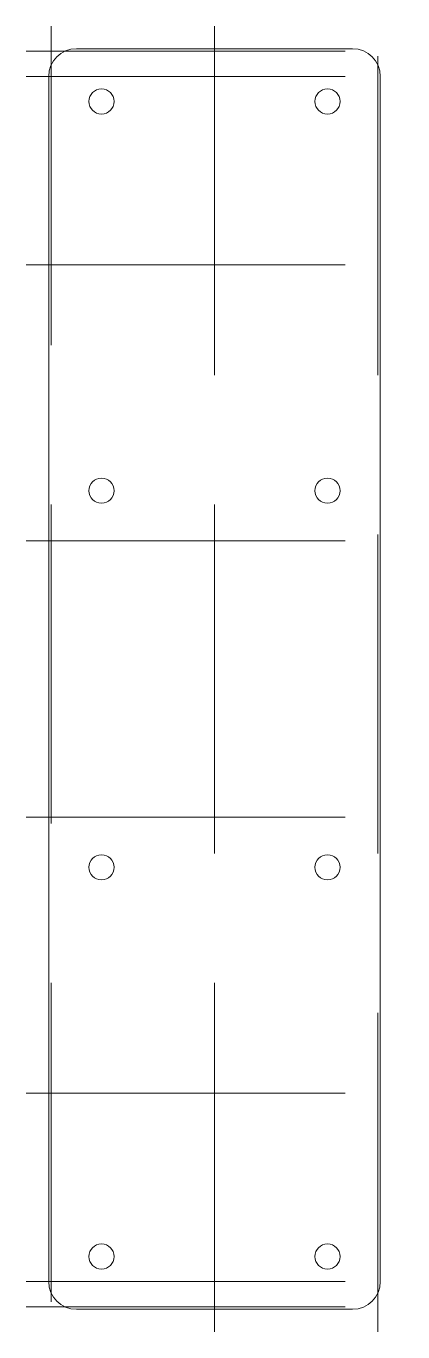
# Model space of a CAD drawing. Header units: millimetres. Extents: x -2 to 28, y -2 to 102.
import ezdxf

# ---------------------------------------------------------------- set-up
doc = ezdxf.new("R2010")
doc.units = ezdxf.units.MM
doc.linetypes.add('DASHEDX2', pattern=[38.1, 25.4, -12.7])
doc.layers.add('Cut', color=5, linetype='CONTINUOUS', lineweight=5, true_color=0x0000ff)
doc.layers.add('Guide Panel', color=94, linetype='DASHEDX2', lineweight=5, true_color=0x008000)

msp = doc.modelspace()

# ---------------------------------------------------------------- linework, layer by layer
at = {"layer": 'Cut'}
for p, q in [((24, 100.2), (2, 100.2)), ((-0.2, 98), (-0.2, 2)), ((26.2, 2), (26.2, 98)), ((2, -0.2), (24, -0.2))]:
    msp.add_line(p, q, dxfattribs=at)
for centre in [(4, 96), (22, 96), (4, 65), (22, 65), (4, 35), (22, 35), (4, 4), (22, 4)]:
    msp.add_circle(centre, 1, dxfattribs=at)
for centre, start, end in [((2, 98), 90, 180), ((24, 98), 0, 90), ((2, 2), 180, 270), ((24, 2), 270, 0)]:
    msp.add_arc(centre, 2.2, start, end, dxfattribs=at)
at = {"layer": 'Guide Panel'}
for p, q in [((0, 102), (0, -2)), ((13, 102), (13, -2)), ((13, -2), (13, 102)), ((26, -2), (26, 102)), ((-2, 100), (28, 100)), ((-2, 98), (28, 98)), ((-2, 83), (28, 83)), ((-2, 61), (28, 61)), ((-2, 39), (28, 39)), ((-2, 17), (28, 17)), ((-2, 2), (28, 2)), ((-2, 0), (28, 0)), ((13, -2), (13, -2))]:
    msp.add_line(p, q, dxfattribs=at)

doc.saveas('drawing.dxf')
